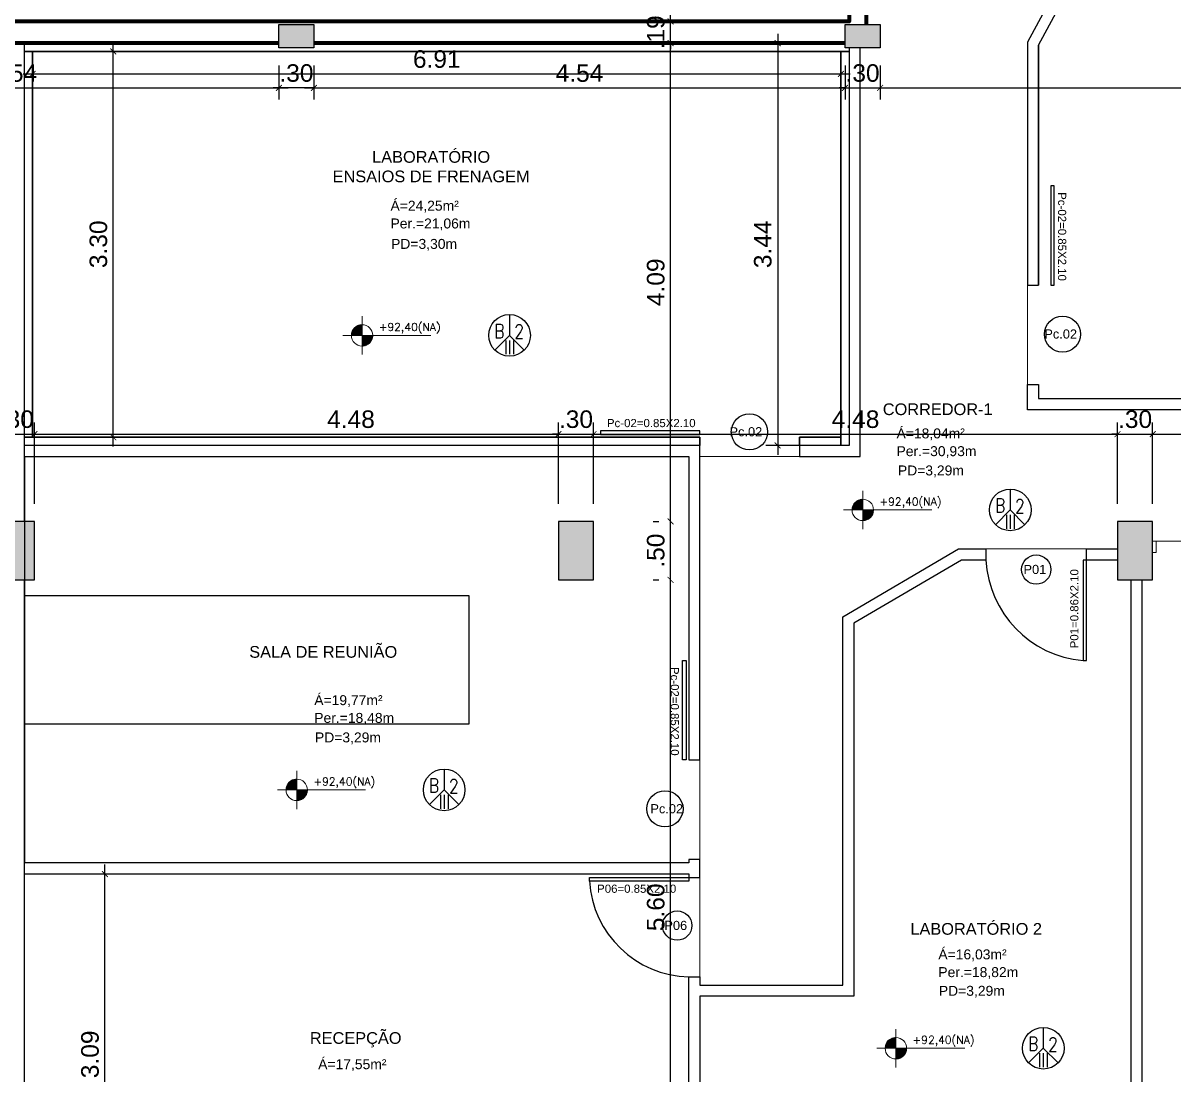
# Model space of a CAD drawing. Header units: metres. Extents: x -15851 to -15710, y 6781 to 6850.
# Drawn here: x -15806 to -15796.17, y 6823.19 to 6832.18 of the extents above; entities that cross this region are included whole.
import ezdxf
from ezdxf.enums import TextEntityAlignment as Align

# ---------------------------------------------------------------- set-up
doc = ezdxf.new("R2010")
doc.units = ezdxf.units.M
for name, color, linetype in [('ARCO', 1, 'Continuous'), ('Divisórias de Gesso Acartonado', 42, 'Continuous'), ('ESQUADRIAS', 2, 'Continuous'), ('MV', 6, 'Continuous'), ('pilares', 253, 'Continuous'), ('TEXTO', 7, 'Continuous'), ('Texto Esquadrias', 7, 'Continuous'), ('Texto Perimetro e Pé Direito', 7, 'Continuous'), ('TXT', 2, 'Continuous')]:
    doc.layers.add(name, color=color, linetype=linetype)
doc.layers.add('borda', color=220, linetype='Continuous', lineweight=9, plot=False)
for name, color, linetype, lineweight in [('cota', 18, 'Continuous', 9), ('linha', 1, 'Continuous', 9), ('Linha 2', 2, 'Continuous', 20), ('parede', 8, 'Continuous', 80), ('parede-0', 1, 'Continuous', 30), ('PISO', 8, 'Continuous', 13)]:
    doc.layers.add(name, color=color, linetype=linetype, lineweight=lineweight)
doc.layers.get('borda').off()
doc.styles.add('AMBI', font='arial.ttf')
doc.styles.add('arial', font='arial.ttf')
doc.styles.add('romans', font='romans.shx')
doc.styles.add('STYLE1', font='romans.shx')
doc.dimstyles.new('1-50', dxfattribs={"dimtxt": 0.15, "dimasz": 0.05, "dimexe": 0.1, "dimexo": 0.15, "dimgap": 0.05, "dimtad": 1, "dimzin": 4, "dimdsep": 46, "dimtxsty": 'arial', "dimblk": 'ARCHTICK', "dimcen": 0, "dimdle": 0.08, "dimclrd": 256, "dimclre": 256, "dimclrt": 256, "dimadec": 1, "dimazin": 0, "dimtfac": 1, "dimtix": 1, "dimtmove": 0, "dimatfit": 0, "dimldrblk": 'ARCHTICK', "dimfxl": 1, "dimtolj": 1, "dimarcsym": 0})

# ---------------------------------------------------------------- blocks, each defined once
blk = doc.blocks.new('A$C676863C5')
at = {"layer": 'TXT'}
for p, q in [((0, 23.9), (0, 1.6)), ((0, 1.6), (-15.8, -14.3)), ((0, 1.6), (15.8, -14.3))]:
    blk.add_line(p, q, dxfattribs=at)
blk.add_circle((0, 1.6), 22.4, dxfattribs=at)
blk = doc.blocks.new('Adc_nivelpl')
h = blk.add_hatch()
h.set_pattern_fill('_U', color=256, scale=0.005, angle=45, style=0, double=1)
h.set_pattern_definition([(45, (-5.8772514, -3.5161936), (-0.003535534, 0.003535534), []), (135, (-5.8772514, -3.5161936), (-0.003535534, -0.003535534), [])])
h.paths.add_polyline_path([(0.195, -0.087, 0.414214), (0.087, -0.195), (0.195, -0.195)])
h.paths.add_polyline_path([(0.195, -0.195), (0.195, -0.304, 0.414214), (0.304, -0.195)])
for p, q in [((0.195, 0), (0.195, -0.391)), ((0.896, -0.195), (0, -0.195))]:
    blk.add_line(p, q)
blk.add_circle((0.195, -0.195), 0.109)
at = {"flags": 8}
blk.add_attdef('NIVEL', (0.364, -0.15), '', height=0.1, dxfattribs=at)
blk = doc.blocks.new('_ArchTick')
at = {"color": 0, "linetype": 'ByBlock', "const_width": 0.15}
blk.add_lwpolyline([(-0.5, -0.5), (0.5, 0.5)], dxfattribs=at)
blk = doc.blocks.new('*D613')
at = {"layer": 'cota', "lineweight": -2, "transparency": 16777216}
for p, q in [((-15806.2073, 6828.0673), (-15806.2073, 6828.7641)), ((-15805.9073, 6828.0673), (-15805.9073, 6828.7641)), ((-15806.2073, 6828.6641), (-15806.2573, 6828.6641)), ((-15806.2073, 6828.6641), (-15805.9073, 6828.6641)), ((-15805.9073, 6828.6641), (-15805.8573, 6828.6641))]:
    blk.add_line(p, q, dxfattribs=at)
at = {"layer": 'Defpoints', "color": 0, "transparency": 16777216}
for p in [(-15805.9073, 6828.6641), (-15806.2073, 6827.9173), (-15805.9073, 6827.9173)]:
    blk.add_point(p, dxfattribs=at)
at = {"layer": 'cota', "lineweight": -2, "transparency": 16777216, "xscale": 0.05, "yscale": 0.05, "zscale": 0.05}
blk.add_blockref('_ArchTick', (-15806.2073, 6828.6641), dxfattribs=at)
at = {"layer": 'cota', "lineweight": -2, "transparency": 16777216, "xscale": 0.05, "yscale": 0.05, "zscale": 0.05, "rotation": 180}
blk.add_blockref('_ArchTick', (-15805.9073, 6828.6641), dxfattribs=at)
at = {"layer": 'cota', "transparency": 16777216, "insert": (-15806.0573, 6828.7908), "char_height": 0.15, "attachment_point": 5, "style": 'arial'}
blk.add_mtext('\\A1;.30', dxfattribs=at)
blk = doc.blocks.new('*D614')
at = {"layer": 'cota', "lineweight": -2, "transparency": 16777216}
for p, q in [((-15805.9073, 6828.0673), (-15805.9073, 6828.7641)), ((-15801.4273, 6828.0673), (-15801.4273, 6828.7641)), ((-15805.9873, 6828.6641), (-15801.3473, 6828.6641))]:
    blk.add_line(p, q, dxfattribs=at)
at = {"layer": 'Defpoints', "color": 0, "transparency": 16777216}
for p in [(-15801.4273, 6828.6641), (-15805.9073, 6827.9173), (-15801.4273, 6827.9173)]:
    blk.add_point(p, dxfattribs=at)
at = {"layer": 'cota', "lineweight": -2, "transparency": 16777216, "xscale": 0.05, "yscale": 0.05, "zscale": 0.05, "rotation": 180}
blk.add_blockref('_ArchTick', (-15805.9073, 6828.6641), dxfattribs=at)
at = {"layer": 'cota', "lineweight": -2, "transparency": 16777216, "xscale": 0.05, "yscale": 0.05, "zscale": 0.05}
blk.add_blockref('_ArchTick', (-15801.4273, 6828.6641), dxfattribs=at)
at = {"layer": 'cota', "transparency": 16777216, "insert": (-15803.2007, 6828.7907), "char_height": 0.15, "attachment_point": 5, "style": 'arial'}
blk.add_mtext('\\A1;4.48', dxfattribs=at)
blk = doc.blocks.new('*D615')
at = {"layer": 'cota', "lineweight": -2, "transparency": 16777216}
for p, q in [((-15801.4273, 6828.0673), (-15801.4273, 6828.7641)), ((-15801.1273, 6828.0673), (-15801.1273, 6828.7641)), ((-15801.4273, 6828.6641), (-15801.4773, 6828.6641)), ((-15801.4273, 6828.6641), (-15801.1273, 6828.6641)), ((-15801.1273, 6828.6641), (-15801.0773, 6828.6641))]:
    blk.add_line(p, q, dxfattribs=at)
at = {"layer": 'Defpoints', "color": 0, "transparency": 16777216}
for p in [(-15801.1273, 6828.6641), (-15801.4273, 6827.9173), (-15801.1273, 6827.9173)]:
    blk.add_point(p, dxfattribs=at)
at = {"layer": 'cota', "lineweight": -2, "transparency": 16777216, "xscale": 0.05, "yscale": 0.05, "zscale": 0.05}
blk.add_blockref('_ArchTick', (-15801.4273, 6828.6641), dxfattribs=at)
at = {"layer": 'cota', "lineweight": -2, "transparency": 16777216, "xscale": 0.05, "yscale": 0.05, "zscale": 0.05, "rotation": 180}
blk.add_blockref('_ArchTick', (-15801.1273, 6828.6641), dxfattribs=at)
at = {"layer": 'cota', "transparency": 16777216, "insert": (-15801.2773, 6828.7908), "char_height": 0.15, "attachment_point": 5, "style": 'arial'}
blk.add_mtext('\\A1;.30', dxfattribs=at)
blk = doc.blocks.new('*D616')
at = {"layer": 'cota', "lineweight": -2, "transparency": 16777216}
for p, q in [((-15801.1273, 6828.0673), (-15801.1273, 6828.7641)), ((-15796.6473, 6828.0673), (-15796.6473, 6828.7641)), ((-15801.2073, 6828.6641), (-15796.5673, 6828.6641))]:
    blk.add_line(p, q, dxfattribs=at)
at = {"layer": 'Defpoints', "color": 0, "transparency": 16777216}
for p in [(-15796.6473, 6828.6641), (-15801.1273, 6827.9173), (-15796.6473, 6827.9173)]:
    blk.add_point(p, dxfattribs=at)
at = {"layer": 'cota', "lineweight": -2, "transparency": 16777216, "xscale": 0.05, "yscale": 0.05, "zscale": 0.05, "rotation": 180}
blk.add_blockref('_ArchTick', (-15801.1273, 6828.6641), dxfattribs=at)
at = {"layer": 'cota', "lineweight": -2, "transparency": 16777216, "xscale": 0.05, "yscale": 0.05, "zscale": 0.05}
blk.add_blockref('_ArchTick', (-15796.6473, 6828.6641), dxfattribs=at)
at = {"layer": 'cota', "transparency": 16777216, "insert": (-15798.8873, 6828.7907), "char_height": 0.15, "attachment_point": 5, "style": 'arial'}
blk.add_mtext('\\A1;4.48', dxfattribs=at)
blk = doc.blocks.new('*D617')
at = {"layer": 'cota', "lineweight": -2, "transparency": 16777216}
for p, q in [((-15796.6473, 6828.0673), (-15796.6473, 6828.7641)), ((-15796.3473, 6828.0673), (-15796.3473, 6828.7641)), ((-15796.6473, 6828.6641), (-15796.6973, 6828.6641)), ((-15796.6473, 6828.6641), (-15796.3473, 6828.6641)), ((-15796.3473, 6828.6641), (-15796.2973, 6828.6641))]:
    blk.add_line(p, q, dxfattribs=at)
at = {"layer": 'Defpoints', "color": 0, "transparency": 16777216}
for p in [(-15796.3473, 6828.6641), (-15796.6473, 6827.9173), (-15796.3473, 6827.9173)]:
    blk.add_point(p, dxfattribs=at)
at = {"layer": 'cota', "lineweight": -2, "transparency": 16777216, "xscale": 0.05, "yscale": 0.05, "zscale": 0.05}
blk.add_blockref('_ArchTick', (-15796.6473, 6828.6641), dxfattribs=at)
at = {"layer": 'cota', "lineweight": -2, "transparency": 16777216, "xscale": 0.05, "yscale": 0.05, "zscale": 0.05, "rotation": 180}
blk.add_blockref('_ArchTick', (-15796.3473, 6828.6641), dxfattribs=at)
at = {"layer": 'cota', "transparency": 16777216, "insert": (-15796.4973, 6828.7908), "char_height": 0.15, "attachment_point": 5, "style": 'arial'}
blk.add_mtext('\\A1;.30', dxfattribs=at)
blk = doc.blocks.new('*D618')
at = {"layer": 'cota', "lineweight": -2, "transparency": 16777216}
for p, q in [((-15796.3473, 6828.0673), (-15796.3473, 6828.7641)), ((-15791.8673, 6828.0673), (-15791.8673, 6828.7641)), ((-15796.4273, 6828.6641), (-15791.7873, 6828.6641))]:
    blk.add_line(p, q, dxfattribs=at)
at = {"layer": 'Defpoints', "color": 0, "transparency": 16777216}
for p in [(-15791.8673, 6828.6641), (-15796.3473, 6827.9173), (-15791.8673, 6827.9173)]:
    blk.add_point(p, dxfattribs=at)
at = {"layer": 'cota', "lineweight": -2, "transparency": 16777216, "xscale": 0.05, "yscale": 0.05, "zscale": 0.05, "rotation": 180}
blk.add_blockref('_ArchTick', (-15796.3473, 6828.6641), dxfattribs=at)
at = {"layer": 'cota', "lineweight": -2, "transparency": 16777216, "xscale": 0.05, "yscale": 0.05, "zscale": 0.05}
blk.add_blockref('_ArchTick', (-15791.8673, 6828.6641), dxfattribs=at)
at = {"layer": 'cota', "transparency": 16777216, "insert": (-15794.1073, 6828.7907), "char_height": 0.15, "attachment_point": 5, "style": 'arial'}
blk.add_mtext('\\A1;4.48', dxfattribs=at)
blk = doc.blocks.new('*D626')
at = {"layer": 'cota', "lineweight": -2, "transparency": 16777216}
for p, q in [((-15800.6184, 6827.4173), (-15800.5684, 6827.4173)), ((-15800.4684, 6821.7373), (-15800.4684, 6827.4973)), ((-15800.3836, 6821.8173), (-15800.5684, 6821.8173))]:
    blk.add_line(p, q, dxfattribs=at)
at = {"layer": 'Defpoints', "color": 0, "transparency": 16777216}
for p in [(-15800.4684, 6827.4173), (-15800.4684, 6827.4173), (-15800.2336, 6821.8173)]:
    blk.add_point(p, dxfattribs=at)
at = {"layer": 'cota', "lineweight": -2, "transparency": 16777216, "xscale": 0.05, "yscale": 0.05, "zscale": 0.05}
for p, rotation in [((-15800.4684, 6827.4173), 90), ((-15800.4684, 6821.8173), 270)]:
    blk.add_blockref('_ArchTick', p, dxfattribs=dict(at, rotation=rotation))
at = {"layer": 'cota', "transparency": 16777216, "insert": (-15800.595, 6824.6173), "char_height": 0.15, "attachment_point": 5, "rotation": 90, "style": 'arial'}
blk.add_mtext('\\A1;5.60', dxfattribs=at)
blk = doc.blocks.new('*D627')
at = {"layer": 'cota', "lineweight": -2, "transparency": 16777216}
for p, q in [((-15800.4684, 6827.3373), (-15800.4684, 6827.9973)), ((-15800.6184, 6827.9173), (-15800.5684, 6827.9173)), ((-15800.6184, 6827.4173), (-15800.5684, 6827.4173))]:
    blk.add_line(p, q, dxfattribs=at)
at = {"layer": 'Defpoints', "color": 0, "transparency": 16777216}
for p in [(-15800.4684, 6827.9173), (-15800.4684, 6827.9173), (-15800.4684, 6827.4173)]:
    blk.add_point(p, dxfattribs=at)
at = {"layer": 'cota', "lineweight": -2, "transparency": 16777216, "xscale": 0.05, "yscale": 0.05, "zscale": 0.05}
for p, rotation in [((-15800.4684, 6827.9173), 90), ((-15800.4684, 6827.4173), 270)]:
    blk.add_blockref('_ArchTick', p, dxfattribs=dict(at, rotation=rotation))
at = {"layer": 'cota', "transparency": 16777216, "insert": (-15800.595, 6827.6673), "char_height": 0.15, "attachment_point": 5, "rotation": 90, "style": 'arial'}
blk.add_mtext('\\A1;.50', dxfattribs=at)
blk = doc.blocks.new('*D628')
at = {"layer": 'cota', "lineweight": -2, "transparency": 16777216}
for p, q in [((-15800.4684, 6827.8373), (-15800.4684, 6832.0873)), ((-15800.6184, 6832.0073), (-15800.5684, 6832.0073)), ((-15800.6184, 6827.9173), (-15800.5684, 6827.9173))]:
    blk.add_line(p, q, dxfattribs=at)
at = {"layer": 'Defpoints', "color": 0, "transparency": 16777216}
for p in [(-15800.4684, 6832.0073), (-15800.4684, 6832.0073), (-15800.4684, 6827.9173)]:
    blk.add_point(p, dxfattribs=at)
at = {"layer": 'cota', "lineweight": -2, "transparency": 16777216, "xscale": 0.05, "yscale": 0.05, "zscale": 0.05}
for p, rotation in [((-15800.4684, 6832.0073), 90), ((-15800.4684, 6827.9173), 270)]:
    blk.add_blockref('_ArchTick', p, dxfattribs=dict(at, rotation=rotation))
at = {"layer": 'cota', "transparency": 16777216, "insert": (-15800.595, 6829.9623), "char_height": 0.15, "attachment_point": 5, "rotation": 90, "style": 'arial'}
blk.add_mtext('\\A1;4.09', dxfattribs=at)
blk = doc.blocks.new('*D629')
at = {"layer": 'cota', "lineweight": -2, "transparency": 16777216}
for p, q in [((-15800.4684, 6832.1923), (-15800.4684, 6832.2423)), ((-15800.6184, 6832.1923), (-15800.5684, 6832.1923)), ((-15800.4684, 6832.0073), (-15800.4684, 6832.1923)), ((-15800.6184, 6832.0073), (-15800.5684, 6832.0073)), ((-15800.4684, 6832.0073), (-15800.4684, 6831.9573))]:
    blk.add_line(p, q, dxfattribs=at)
at = {"layer": 'Defpoints', "color": 0, "transparency": 16777216}
for p in [(-15800.4684, 6832.1923), (-15800.4684, 6832.1923), (-15800.4684, 6832.0073)]:
    blk.add_point(p, dxfattribs=at)
at = {"layer": 'cota', "lineweight": -2, "transparency": 16777216, "xscale": 0.05, "yscale": 0.05, "zscale": 0.05}
for p, rotation in [((-15800.4684, 6832.1923), 270), ((-15800.4684, 6832.0073), 90)]:
    blk.add_blockref('_ArchTick', p, dxfattribs=dict(at, rotation=rotation))
at = {"layer": 'cota', "transparency": 16777216, "insert": (-15800.595, 6832.0998), "char_height": 0.15, "attachment_point": 5, "rotation": 90, "style": 'arial'}
blk.add_mtext('\\A1;.19', dxfattribs=at)
blk = doc.blocks.new('*D630')
at = {"layer": 'cota', "lineweight": -2, "transparency": 16777216}
for p, q in [((-15800.4684, 6832.1123), (-15800.4684, 6834.0223)), ((-15800.6184, 6833.9423), (-15800.5684, 6833.9423)), ((-15800.6184, 6832.1923), (-15800.5684, 6832.1923))]:
    blk.add_line(p, q, dxfattribs=at)
at = {"layer": 'Defpoints', "color": 0, "transparency": 16777216}
for p in [(-15800.4684, 6833.9423), (-15800.4684, 6833.9423), (-15800.4684, 6832.1923)]:
    blk.add_point(p, dxfattribs=at)
at = {"layer": 'cota', "lineweight": -2, "transparency": 16777216, "xscale": 0.05, "yscale": 0.05, "zscale": 0.05}
for p, rotation in [((-15800.4684, 6833.9423), 90), ((-15800.4684, 6832.1923), 270)]:
    blk.add_blockref('_ArchTick', p, dxfattribs=dict(at, rotation=rotation))
at = {"layer": 'cota', "transparency": 16777216, "insert": (-15800.595, 6833.0673), "char_height": 0.15, "attachment_point": 5, "rotation": 90, "style": 'arial'}
blk.add_mtext('\\A1;1.75', dxfattribs=at)
blk = doc.blocks.new('*D637')
at = {"layer": 'cota', "lineweight": -2, "transparency": 16777216}
for p, q in [((-15808.3573, 6831.8173), (-15808.3573, 6831.5245)), ((-15803.8173, 6831.8173), (-15803.8173, 6831.5245)), ((-15808.4373, 6831.6245), (-15803.7373, 6831.6245))]:
    blk.add_line(p, q, dxfattribs=at)
at = {"layer": 'Defpoints', "color": 0, "transparency": 16777216}
for p in [(-15808.3573, 6831.9673), (-15803.8173, 6831.9673), (-15803.8173, 6831.6245)]:
    blk.add_point(p, dxfattribs=at)
at = {"layer": 'cota', "lineweight": -2, "transparency": 16777216, "xscale": 0.05, "yscale": 0.05, "zscale": 0.05, "rotation": 180}
blk.add_blockref('_ArchTick', (-15808.3573, 6831.6245), dxfattribs=at)
at = {"layer": 'cota', "lineweight": -2, "transparency": 16777216, "xscale": 0.05, "yscale": 0.05, "zscale": 0.05}
blk.add_blockref('_ArchTick', (-15803.8173, 6831.6245), dxfattribs=at)
at = {"layer": 'cota', "transparency": 16777216, "insert": (-15806.0873, 6831.7508), "char_height": 0.15, "attachment_point": 5, "style": 'arial'}
blk.add_mtext('\\A1;4.54', dxfattribs=at)
blk = doc.blocks.new('*D638')
at = {"layer": 'cota', "lineweight": -2, "transparency": 16777216}
for p, q in [((-15803.5173, 6831.8173), (-15803.5173, 6831.5245)), ((-15798.9773, 6831.8173), (-15798.9773, 6831.5245)), ((-15803.5973, 6831.6245), (-15798.8973, 6831.6245))]:
    blk.add_line(p, q, dxfattribs=at)
at = {"layer": 'Defpoints', "color": 0, "transparency": 16777216}
for p in [(-15803.5173, 6831.9673), (-15798.9773, 6831.9673), (-15798.9773, 6831.6245)]:
    blk.add_point(p, dxfattribs=at)
at = {"layer": 'cota', "lineweight": -2, "transparency": 16777216, "xscale": 0.05, "yscale": 0.05, "zscale": 0.05, "rotation": 180}
blk.add_blockref('_ArchTick', (-15803.5173, 6831.6245), dxfattribs=at)
at = {"layer": 'cota', "lineweight": -2, "transparency": 16777216, "xscale": 0.05, "yscale": 0.05, "zscale": 0.05}
blk.add_blockref('_ArchTick', (-15798.9773, 6831.6245), dxfattribs=at)
at = {"layer": 'cota', "transparency": 16777216, "insert": (-15801.2473, 6831.7508), "char_height": 0.15, "attachment_point": 5, "style": 'arial'}
blk.add_mtext('\\A1;4.54', dxfattribs=at)
blk = doc.blocks.new('*D639')
at = {"layer": 'cota', "lineweight": -2, "transparency": 16777216}
for p, q in [((-15798.9773, 6831.8173), (-15798.9773, 6831.5245)), ((-15798.6773, 6831.8173), (-15798.6773, 6831.5245)), ((-15798.9773, 6831.6245), (-15799.0273, 6831.6245)), ((-15798.9773, 6831.6245), (-15798.6773, 6831.6245)), ((-15798.6773, 6831.6245), (-15798.6273, 6831.6245))]:
    blk.add_line(p, q, dxfattribs=at)
at = {"layer": 'Defpoints', "color": 0, "transparency": 16777216}
for p in [(-15798.9773, 6831.9673), (-15798.6773, 6831.9673), (-15798.6773, 6831.6245)]:
    blk.add_point(p, dxfattribs=at)
at = {"layer": 'cota', "lineweight": -2, "transparency": 16777216, "xscale": 0.05, "yscale": 0.05, "zscale": 0.05}
blk.add_blockref('_ArchTick', (-15798.9773, 6831.6245), dxfattribs=at)
at = {"layer": 'cota', "lineweight": -2, "transparency": 16777216, "xscale": 0.05, "yscale": 0.05, "zscale": 0.05, "rotation": 180}
blk.add_blockref('_ArchTick', (-15798.6773, 6831.6245), dxfattribs=at)
at = {"layer": 'cota', "transparency": 16777216, "insert": (-15798.8273, 6831.7511), "char_height": 0.15, "attachment_point": 5, "style": 'arial'}
blk.add_mtext('\\A1;.30', dxfattribs=at)
blk = doc.blocks.new('*D640')
at = {"layer": 'cota', "lineweight": -2, "transparency": 16777216}
for p, q in [((-15798.6773, 6831.8173), (-15798.6773, 6831.5245)), ((-15791.7373, 6831.7745), (-15791.7373, 6831.7245)), ((-15798.7573, 6831.6245), (-15791.6573, 6831.6245))]:
    blk.add_line(p, q, dxfattribs=at)
at = {"layer": 'Defpoints', "color": 0, "transparency": 16777216}
for p in [(-15798.6773, 6831.9673), (-15791.7373, 6831.6245), (-15791.7373, 6831.6245)]:
    blk.add_point(p, dxfattribs=at)
at = {"layer": 'cota', "lineweight": -2, "transparency": 16777216, "xscale": 0.05, "yscale": 0.05, "zscale": 0.05, "rotation": 180}
blk.add_blockref('_ArchTick', (-15798.6773, 6831.6245), dxfattribs=at)
at = {"layer": 'cota', "lineweight": -2, "transparency": 16777216, "xscale": 0.05, "yscale": 0.05, "zscale": 0.05}
blk.add_blockref('_ArchTick', (-15791.7373, 6831.6245), dxfattribs=at)
at = {"layer": 'cota', "transparency": 16777216, "insert": (-15795.2073, 6831.7511), "char_height": 0.15, "attachment_point": 5, "style": 'arial'}
blk.add_mtext('\\A1;6.94', dxfattribs=at)
blk = doc.blocks.new('*D681')
at = {"layer": 'cota', "lineweight": -2, "transparency": 16777216}
for p, q in [((-15803.8173, 6831.8173), (-15803.8173, 6831.5245)), ((-15803.5173, 6831.8173), (-15803.5173, 6831.5245)), ((-15803.8173, 6831.6245), (-15803.8673, 6831.6245)), ((-15803.5173, 6831.6245), (-15803.8173, 6831.6245)), ((-15803.5173, 6831.6245), (-15803.4673, 6831.6245))]:
    blk.add_line(p, q, dxfattribs=at)
at = {"layer": 'Defpoints', "color": 0, "transparency": 16777216}
for p in [(-15803.8173, 6831.9673), (-15803.5173, 6831.9673), (-15803.8173, 6831.6245)]:
    blk.add_point(p, dxfattribs=at)
at = {"layer": 'cota', "lineweight": -2, "transparency": 16777216, "xscale": 0.05, "yscale": 0.05, "zscale": 0.05}
blk.add_blockref('_ArchTick', (-15803.8173, 6831.6245), dxfattribs=at)
at = {"layer": 'cota', "lineweight": -2, "transparency": 16777216, "xscale": 0.05, "yscale": 0.05, "zscale": 0.05, "rotation": 180}
blk.add_blockref('_ArchTick', (-15803.5173, 6831.6245), dxfattribs=at)
at = {"layer": 'cota', "transparency": 16777216, "insert": (-15803.6673, 6831.7511), "char_height": 0.15, "attachment_point": 5, "style": 'arial'}
blk.add_mtext('\\A1;.30', dxfattribs=at)
blk = doc.blocks.new('*D647')
at = {"layer": 'Defpoints', "color": 0, "transparency": 16777216}
for p in [(-15805.9223, 6831.9373), (-15799.0123, 6831.9373), (-15799.0123, 6831.744)]:
    blk.add_point(p, dxfattribs=at)
at = {"layer": 'MV', "lineweight": -2, "transparency": 16777216}
for p, q in [((-15806.0023, 6831.744), (-15798.9323, 6831.744)), ((-15805.9223, 6831.7873), (-15805.9223, 6831.644)), ((-15799.0123, 6831.7873), (-15799.0123, 6831.644))]:
    blk.add_line(p, q, dxfattribs=at)
at = {"layer": 'MV', "lineweight": -2, "transparency": 16777216, "xscale": 0.05, "yscale": 0.05, "zscale": 0.05, "rotation": 180}
blk.add_blockref('_ArchTick', (-15805.9223, 6831.744), dxfattribs=at)
at = {"layer": 'MV', "lineweight": -2, "transparency": 16777216, "xscale": 0.05, "yscale": 0.05, "zscale": 0.05}
blk.add_blockref('_ArchTick', (-15799.0123, 6831.744), dxfattribs=at)
at = {"layer": 'MV', "transparency": 16777216, "insert": (-15802.4673, 6831.8706), "char_height": 0.15, "attachment_point": 5, "style": 'arial'}
blk.add_mtext('\\A1;6.91', dxfattribs=at)
blk = doc.blocks.new('*D686')
at = {"layer": 'Defpoints', "color": 0, "transparency": 16777216}
for p in [(-15798.9423, 6832.0073), (-15799.553, 6828.5673), (-15798.9423, 6828.5673)]:
    blk.add_point(p, dxfattribs=at)
at = {"layer": 'MV', "lineweight": -2, "transparency": 16777216}
for p, q in [((-15799.553, 6832.0873), (-15799.553, 6828.4873)), ((-15799.0923, 6832.0073), (-15799.653, 6832.0073)), ((-15799.0923, 6828.5673), (-15799.653, 6828.5673))]:
    blk.add_line(p, q, dxfattribs=at)
at = {"layer": 'MV', "lineweight": -2, "transparency": 16777216, "xscale": 0.05, "yscale": 0.05, "zscale": 0.05}
for p, rotation in [((-15799.553, 6832.0073), 90), ((-15799.553, 6828.5673), 270)]:
    blk.add_blockref('_ArchTick', p, dxfattribs=dict(at, rotation=rotation))
at = {"layer": 'MV', "transparency": 16777216, "insert": (-15799.6797, 6830.2873), "char_height": 0.15, "attachment_point": 5, "rotation": 90, "style": 'arial'}
blk.add_mtext('\\A1;3.44', dxfattribs=at)
blk = doc.blocks.new('*D687')
at = {"layer": 'Defpoints', "color": 0, "transparency": 16777216}
for p in [(-15805.9223, 6831.9373), (-15805.2331, 6831.9373), (-15805.9223, 6828.6373)]:
    blk.add_point(p, dxfattribs=at)
at = {"layer": 'parede-0', "lineweight": -2, "transparency": 16777216}
for p, q in [((-15805.7723, 6831.9373), (-15805.1331, 6831.9373)), ((-15805.2331, 6828.5573), (-15805.2331, 6832.0173)), ((-15805.7723, 6828.6373), (-15805.1331, 6828.6373))]:
    blk.add_line(p, q, dxfattribs=at)
at = {"layer": 'parede-0', "lineweight": -2, "transparency": 16777216, "xscale": 0.05, "yscale": 0.05, "zscale": 0.05}
for p, rotation in [((-15805.2331, 6831.9373), 90), ((-15805.2331, 6828.6373), 270)]:
    blk.add_blockref('_ArchTick', p, dxfattribs=dict(at, rotation=rotation))
at = {"layer": 'parede-0', "transparency": 16777216, "insert": (-15805.3597, 6830.2873), "char_height": 0.15, "attachment_point": 5, "rotation": 90, "style": 'arial'}
blk.add_mtext('\\A1;3.30', dxfattribs=at)
blk = doc.blocks.new('*D691')
at = {"layer": 'cota', "lineweight": -2, "transparency": 16777216}
for p, q in [((-15805.3047, 6821.7373), (-15805.3047, 6824.9823)), ((-15805.8423, 6824.9023), (-15805.2047, 6824.9023)), ((-15805.8423, 6821.8173), (-15805.2047, 6821.8173))]:
    blk.add_line(p, q, dxfattribs=at)
at = {"layer": 'Defpoints', "color": 0, "transparency": 16777216}
for p in [(-15805.9923, 6824.9023), (-15805.3047, 6824.9023), (-15805.9923, 6821.8173)]:
    blk.add_point(p, dxfattribs=at)
at = {"layer": 'cota', "lineweight": -2, "transparency": 16777216, "xscale": 0.05, "yscale": 0.05, "zscale": 0.05}
for p, rotation in [((-15805.3047, 6824.9023), 90), ((-15805.3047, 6821.8173), 270)]:
    blk.add_blockref('_ArchTick', p, dxfattribs=dict(at, rotation=rotation))
at = {"layer": 'cota', "transparency": 16777216, "insert": (-15805.4313, 6823.3598), "char_height": 0.15, "attachment_point": 5, "rotation": 90, "style": 'arial'}
blk.add_mtext('\\A1;3.09', dxfattribs=at)

msp = doc.modelspace()

# ---------------------------------------------------------------- hatches: boundary and pattern name
at = {"layer": 'pilares'}
h = msp.add_hatch(color=256, dxfattribs=at)
h.paths.add_polyline_path([(-15796.4973, 6818.7673), (-15796.7973, 6818.7673), (-15796.7973, 6818.5673), (-15796.4973, 6818.5673)])
h.paths.add_polyline_path([(-15801.1273, 6818.7673), (-15801.4273, 6818.7673), (-15801.4273, 6818.5673), (-15801.1273, 6818.5673)])
h.paths.add_polyline_path([(-15803.8173, 6818.7673), (-15804.1173, 6818.7673), (-15804.1173, 6818.5673), (-15803.8173, 6818.5673)])
h.paths.add_polyline_path([(-15805.9073, 6821.8173), (-15806.2073, 6821.8173), (-15806.2073, 6821.3173), (-15805.9073, 6821.3173)])
h.paths.add_polyline_path([(-15810.6873, 6821.8173), (-15810.9873, 6821.8173), (-15810.9873, 6821.3173), (-15810.6873, 6821.3173)])
h.paths.add_polyline_path([(-15815.4673, 6821.8173), (-15815.7673, 6821.8173), (-15815.7673, 6821.3173), (-15815.4673, 6821.3173)])
h.paths.add_polyline_path([(-15815.4673, 6827.9173), (-15815.7673, 6827.9173), (-15815.7673, 6827.4173), (-15815.4673, 6827.4173)])
h.paths.add_polyline_path([(-15810.6873, 6827.9173), (-15810.9873, 6827.9173), (-15810.9873, 6827.4173), (-15810.6873, 6827.4173)])
h.paths.add_polyline_path([(-15805.9073, 6827.9173), (-15806.2073, 6827.9173), (-15806.2073, 6827.4173), (-15805.9073, 6827.4173)])
h.paths.add_polyline_path([(-15801.1273, 6827.9173), (-15801.4273, 6827.9173), (-15801.4273, 6827.4173), (-15801.1273, 6827.4173)])
h.paths.add_polyline_path([(-15796.3473, 6827.9173), (-15796.6473, 6827.9173), (-15796.6473, 6827.4173), (-15796.3473, 6827.4173)])
h.paths.add_polyline_path([(-15796.3473, 6821.8173), (-15796.6473, 6821.8173), (-15796.6473, 6821.3173), (-15796.3473, 6821.3173)])
h.paths.add_polyline_path([(-15791.5673, 6821.8173), (-15791.8673, 6821.8173), (-15791.8673, 6821.3173), (-15791.5673, 6821.3173)])
h.paths.add_polyline_path([(-15791.5673, 6827.9173), (-15791.8673, 6827.9173), (-15791.8673, 6827.4173), (-15791.5673, 6827.4173)])
h.paths.add_polyline_path([(-15791.5673, 6834.1473), (-15791.8673, 6834.1473), (-15791.8673, 6833.6473), (-15791.5673, 6833.6473)])
h.paths.add_polyline_path([(-15796.3473, 6834.1473), (-15796.6473, 6834.1473), (-15796.6473, 6833.6473), (-15796.3473, 6833.6473)])
h.paths.add_polyline_path([(-15798.6773, 6832.1673), (-15798.9773, 6832.1673), (-15798.9773, 6831.9673), (-15798.6773, 6831.9673)])
h.paths.add_polyline_path([(-15801.2423, 6834.1473), (-15801.5423, 6834.1473), (-15801.5423, 6833.6473), (-15801.2423, 6833.6473)])
h.paths.add_polyline_path([(-15805.7123, 6834.1473), (-15806.0123, 6834.1473), (-15806.0123, 6833.6473), (-15805.7123, 6833.6473)])
h.paths.add_polyline_path([(-15803.5173, 6832.1673), (-15803.8173, 6832.1673), (-15803.8173, 6831.9673), (-15803.5173, 6831.9673)])
h.paths.add_polyline_path([(-15808.3573, 6832.1673), (-15808.6573, 6832.1673), (-15808.6573, 6831.9673), (-15808.3573, 6831.9673)])
h.paths.add_polyline_path([(-15810.6873, 6834.1473), (-15810.9873, 6834.1473), (-15810.9873, 6833.6473), (-15810.6873, 6833.6473)])
h.paths.add_polyline_path([(-15815.4673, 6834.1473), (-15815.7673, 6834.1473), (-15815.7673, 6833.6473), (-15815.4673, 6833.6473)])
h.paths.add_polyline_path([(-15810.3373, 6837.5973), (-15810.7373, 6837.5973), (-15810.7373, 6837.3973), (-15810.3373, 6837.3973)])
h.paths.add_polyline_path([(-15805.8573, 6837.5973), (-15806.2573, 6837.5973), (-15806.2573, 6837.3973), (-15805.8573, 6837.3973)])
h.paths.add_polyline_path([(-15801.0773, 6837.5973), (-15801.4773, 6837.5973), (-15801.4773, 6837.3973), (-15801.0773, 6837.3973)])
h.paths.add_polyline_path([(-15796.6073, 6837.5973), (-15797.0073, 6837.5973), (-15797.0073, 6837.3973), (-15796.6073, 6837.3973)])

# ---------------------------------------------------------------- linework, layer by layer
at = {"layer": 'ARCO'}
for centre, radius, start, end in [((-15796.8615, 6827.6358), 0.9121, 183.04763, 264.91841), ((-15800.2912, 6824.8948), 0.8727, 183.44615, 268.61216)]:
    msp.add_arc(centre, radius, start, end, dxfattribs=at)
at = {"layer": 'Divisórias de Gesso Acartonado'}
for p, q in [((-15796.5323, 6821.8173), (-15796.5323, 6827.4173)), ((-15796.4373, 6821.8173), (-15796.4373, 6827.4173))]:
    msp.add_line(p, q, dxfattribs=at)
for points in [[(-15796.5374, 6833.6473), (-15797.4173, 6832.0167), (-15797.4173, 6829.9373), (-15797.3223, 6829.9373), (-15797.3223, 6831.9909), (-15796.4273, 6833.6473)], [(-15805.9923, 6827.9173), (-15805.9923, 6832.0073)], [(-15798.9423, 6831.9673), (-15798.9423, 6828.5673), (-15799.3673, 6828.5673), (-15799.3673, 6828.4723), (-15798.8473, 6828.4723), (-15798.8473, 6831.9673)], [(-15791.8673, 6827.6523), (-15795.4673, 6827.6523), (-15795.4673, 6827.7473), (-15795.4323, 6827.7473), (-15795.4323, 6828.8723), (-15797.4173, 6828.8723), (-15797.4173, 6828.9673), (-15797.4173, 6829.0873), (-15797.3223, 6829.0873), (-15797.3223, 6828.9673), (-15795.3373, 6828.9673), (-15795.3373, 6827.7473), (-15791.8673, 6827.7473)], [(-15805.9923, 6828.4723), (-15800.3123, 6828.4723), (-15800.3123, 6825.8773), (-15800.2173, 6825.8773), (-15800.2173, 6828.5673), (-15805.9923, 6828.5673)], [(-15800.3123, 6821.8173), (-15800.3123, 6824.0223), (-15800.3123, 6824.0223), (-15800.2173, 6824.0223), (-15800.2173, 6823.9523), (-15798.9973, 6823.9523), (-15798.9973, 6827.1017), (-15798.0081, 6827.6823), (-15797.7723, 6827.6823), (-15797.7723, 6827.5873), (-15797.9823, 6827.5873), (-15798.9023, 6827.0473), (-15798.9023, 6823.8573), (-15800.2173, 6823.8573), (-15800.2173, 6821.8173)], [(-15796.6473, 6827.5873), (-15796.9123, 6827.5873), (-15796.9123, 6827.6823), (-15796.6473, 6827.6823)], [(-15806.0873, 6827.4173), (-15806.0873, 6822.9973), (-15805.9923, 6822.9973), (-15805.9923, 6827.4173)], [(-15805.9923, 6824.9023), (-15800.3123, 6824.9023), (-15800.3123, 6824.8723), (-15800.2173, 6824.8723), (-15800.2173, 6825.0273), (-15800.3123, 6825.0273), (-15800.3123, 6824.9973), (-15805.9923, 6824.9973)]]:
    msp.add_lwpolyline(points, dxfattribs=at)
at = {"layer": 'ESQUADRIAS'}
for points in [[(-15797.2181, 6830.7873), (-15797.2181, 6829.9373), (-15797.1881, 6829.9373), (-15797.1881, 6830.7873)], [(-15801.0673, 6828.6615), (-15800.2173, 6828.6615), (-15800.2173, 6828.6915), (-15801.0673, 6828.6915)], [(-15796.9423, 6827.5873), (-15796.9423, 6826.7273), (-15796.9123, 6826.7273), (-15796.9123, 6827.5873)], [(-15800.3365, 6826.7273), (-15800.3365, 6825.8773), (-15800.3665, 6825.8773), (-15800.3665, 6826.7273)], [(-15800.3123, 6824.8423), (-15801.1623, 6824.8423), (-15801.1623, 6824.8723), (-15800.3123, 6824.8723)]]:
    msp.add_lwpolyline(points, close=True, dxfattribs=at)
at = {"layer": 'Linha 2'}
msp.add_lwpolyline([(-15796.3173, 6827.7473), (-15796.3173, 6827.6523), (-15796.3473, 6827.6523), (-15796.3473, 6827.7473)], close=True, dxfattribs=at)
at = {"layer": 'MV'}
msp.add_lwpolyline([(-15805.9923, 6828.4723), (-15805.9923, 6824.9973)], dxfattribs=at)
msp.add_lwpolyline([(-15805.9923, 6827.2848), (-15802.1923, 6827.2848), (-15802.1923, 6826.1848), (-15805.9923, 6826.1848)], close=True, dxfattribs=at)
at = {"layer": 'parede'}
for points in [[(-15798.7923, 6832.1673), (-15798.7923, 6832.2823), (-15798.9423, 6832.2823), (-15798.9423, 6832.1923), (-15808.6573, 6832.1923), (-15808.6573, 6832.1673)], [(-15803.8173, 6832.0073), (-15808.3573, 6832.0073)], [(-15798.9773, 6832.0073), (-15803.5173, 6832.0073)]]:
    msp.add_lwpolyline(points, dxfattribs=at)
at = {"layer": 'parede-0', "color": 5}
msp.add_line((-15797.3223, 6829.9373), (-15797.3223, 6831.9909), dxfattribs=at)
at = {"layer": 'parede-0'}
for points in [[(-15805.9923, 6831.9373), (-15798.9423, 6831.9373)], [(-15805.9223, 6828.6373), (-15805.9223, 6831.9373)], [(-15799.0123, 6831.9373), (-15799.0123, 6828.5673)], [(-15800.2173, 6828.6373), (-15805.9923, 6828.6373)], [(-15800.2173, 6828.5673), (-15800.2173, 6828.6373)], [(-15799.0123, 6828.6373), (-15799.3673, 6828.6373)], [(-15799.3673, 6828.5673), (-15799.3673, 6828.6373)]]:
    msp.add_lwpolyline(points, dxfattribs=at)
at = {"layer": 'pilares'}
for points in [[(-15803.8173, 6832.1673), (-15803.5173, 6832.1673), (-15803.5173, 6831.9673), (-15803.8173, 6831.9673)], [(-15798.9773, 6832.1673), (-15798.6773, 6832.1673), (-15798.6773, 6831.9673), (-15798.9773, 6831.9673)], [(-15806.2073, 6827.4173), (-15805.9073, 6827.4173), (-15805.9073, 6827.9173), (-15806.2073, 6827.9173)], [(-15801.4273, 6827.4173), (-15801.1273, 6827.4173), (-15801.1273, 6827.9173), (-15801.4273, 6827.9173)], [(-15796.6473, 6827.4173), (-15796.3473, 6827.4173), (-15796.3473, 6827.9173), (-15796.6473, 6827.9173)]]:
    msp.add_lwpolyline(points, close=True, dxfattribs=at)
at = {"layer": 'PISO'}
for p, q in [((-15797.4173, 6829.9373), (-15797.4173, 6829.0873)), ((-15800.2173, 6828.4723), (-15799.3673, 6828.4723)), ((-15795.4673, 6827.7473), (-15796.3173, 6827.7473)), ((-15797.7723, 6827.6823), (-15796.9123, 6827.6823)), ((-15800.2173, 6825.8773), (-15800.2173, 6825.0273)), ((-15800.2173, 6824.0223), (-15800.2173, 6824.8723))]:
    msp.add_line(p, q, dxfattribs=at)
at = {"layer": 'Texto Esquadrias'}
for centre, radius in [((-15797.1183, 6829.519), 0.1546), ((-15799.7947, 6828.6829), 0.1546), ((-15797.3423, 6827.5055), 0.1254), ((-15800.5163, 6825.459), 0.1546), ((-15800.4121, 6824.4613), 0.1254)]:
    msp.add_circle(centre, radius, dxfattribs=at)

# ---------------------------------------------------------------- block references
at = {"layer": 'borda', "ltscale": 0.2, "xscale": 0.007948720341326031, "yscale": 0.007948720341326031, "zscale": 0.007948720341326031}
for p in [(-15801.8454, 6829.4956), (-15797.5645, 6828.0031), (-15802.4042, 6825.6091), (-15797.2819, 6823.3996)]:
    msp.add_blockref('A$C676863C5', p, dxfattribs=at)
at = {"layer": 'linha'}
ref = msp.add_blockref('Adc_nivelpl', (-15803.2699, 6829.6722), dxfattribs=dict(at, xscale=0.8401457548190729, yscale=0.8401457548190729, zscale=0.8401457548190729))
ref.add_attrib('NIVEL', '+92,40(NA)', (-15802.9639, 6829.5461), dxfattribs={"layer": 'TEXTO', "height": 0.06721, "style": 'romans', "flags": 8})
ref = msp.add_blockref('Adc_nivelpl', (-15798.9889, 6828.1796), dxfattribs=dict(at, xscale=0.8401457548190729, yscale=0.8401457548190729, zscale=0.8401457548190729))
ref.add_attrib('NIVEL', '+92,40(NA)', (-15798.683, 6828.0535), dxfattribs={"layer": 'TEXTO', "height": 0.06721, "style": 'romans', "flags": 8})
ref = msp.add_blockref('Adc_nivelpl', (-15803.8286, 6825.7857), dxfattribs=dict(at, xscale=0.8401457548190729, yscale=0.8401457548190729, zscale=0.8401457548190729))
ref.add_attrib('NIVEL', '+92,40(NA)', (-15803.5226, 6825.6596), dxfattribs={"layer": 'TEXTO', "height": 0.06721, "style": 'romans', "flags": 8})
ref = msp.add_blockref('Adc_nivelpl', (-15798.7064, 6823.5761), dxfattribs=dict(at, xscale=0.8401457548190729, yscale=0.8401457548190729, zscale=0.8401457548190729))
ref.add_attrib('NIVEL', '+92,40(NA)', (-15798.4004, 6823.45), dxfattribs={"layer": 'TEXTO', "height": 0.06721, "style": 'romans', "flags": 8})

# ---------------------------------------------------------------- texts
at = {"layer": 'TEXTO', "style": 'AMBI'}
for s, p in [('Á=24,25m²', (-15802.8629, 6830.5748)), ('Á=18,04m²', (-15798.5367, 6828.6275)), ('Á=19,77m²', (-15803.5147, 6826.3464)), ('Á=16,03m²', (-15798.1794, 6824.1723)), ('Á=17,55m²', (-15803.4813, 6823.2331))]:
    msp.add_text(s, height=0.085, dxfattribs=at).set_placement(p)
at = {"layer": 'TEXTO', "char_height": 0.1, "attachment_point": 1, "style": 'AMBI'}
for s, width, insert in [('\\pxqc;LABORATÓRIO \\PENSAIOS DE FRENAGEM', 2.263722, (-15803.6475, 6831.0848)), ('CORREDOR-1', 1.175246, (-15798.6543, 6828.9267)), ('SALA DE REUNIÃO', 1.867347, (-15804.0706, 6826.8516)), ('LABORATÓRIO 2', 1.279176, (-15798.4187, 6824.483)), ('RECEPÇÃO', 186.134468, (-15803.5526, 6823.5496))]:
    msp.add_mtext_dynamic_manual_height_columns(s, width=width, gutter_width=152.0962, heights=[0], dxfattribs=dict(at, insert=insert))
at = {"layer": 'Texto Esquadrias', "char_height": 0.07, "style": 'AMBI'}
for s, insert, width, attachment_point, rotation in [('Pc-02=0.85X2.10', (-15797.1571, 6830.7327), 0.773811, 7, 270), ('P01=0.86X2.10', (-15797.052, 6826.8322), 0.697014, 1, 90), ('Pc-02=0.85X2.10', (-15800.3975, 6826.6727), 0.773811, 1, 270)]:
    msp.add_mtext(s, dxfattribs=dict(at, insert=insert, width=width, attachment_point=attachment_point, rotation=rotation))
at = {"layer": 'Texto Esquadrias', "style": 'AMBI'}
for s, insert, char_height, width, attachment_point in [('Pc.02', (-15796.9935, 6829.5595), 0.07833, 1.166286, 3), ('Pc-02=0.85X2.10', (-15801.0127, 6828.7226), 0.07, 0.773811, 7), ('Pc.02', (-15799.6849, 6828.7234), 0.07833, 1.166286, 3), ('P01', (-15797.2567, 6827.546), 0.07833, 1.166286, 3), ('Pc.02', (-15800.6411, 6825.4995), 0.07833, 1.166286, 1), ('P06=0.85X2.10', (-15800.4198, 6824.8114), 0.07, 0.697014, 3), ('P06', (-15800.3266, 6824.5017), 0.07833, 1.166286, 3)]:
    msp.add_mtext(s, dxfattribs=dict(at, insert=insert, char_height=char_height, width=width, attachment_point=attachment_point))
at = {"layer": 'Texto Perimetro e Pé Direito', "style": 'AMBI'}
for s, p in [('Per.=21,06m', (-15802.8629, 6830.423)), ('PD=3,30m', (-15802.858, 6830.2481)), ('Per.=30,93m', (-15798.5367, 6828.4757)), ('PD=3,29m', (-15798.5249, 6828.3108)), ('Per.=18,48m', (-15803.5147, 6826.1946)), ('PD=3,29m', (-15803.5086, 6826.0277)), ('Per.=18,82m', (-15798.1794, 6824.0205)), ('PD=3,29m', (-15798.1751, 6823.8608))]:
    msp.add_text(s, height=0.085, dxfattribs=at).set_placement(p)
at = {"layer": 'TXT', "style": 'STYLE1', "width": 0.8}
for s, height, p in [('B', 0.1192, (-15801.9322, 6829.4854)), ('2', 0.1192, (-15801.7628, 6829.4808)), ('III', 0.11923, (-15801.8454, 6829.3463)), ('B', 0.1192, (-15797.6513, 6827.9928)), ('2', 0.1192, (-15797.4819, 6827.9882)), ('III', 0.11923, (-15797.5644, 6827.8538)), ('B', 0.1192, (-15802.491, 6825.5989)), ('2', 0.1192, (-15802.3216, 6825.5943)), ('III', 0.11923, (-15802.4041, 6825.4598)), ('B', 0.1192, (-15797.3687, 6823.3893)), ('2', 0.1192, (-15797.1993, 6823.3847)), ('III', 0.11923, (-15797.2819, 6823.2502))]:
    msp.add_text(s, height=height, rotation=360, dxfattribs=at).set_placement(p, align=Align.CENTER)

# ---------------------------------------------------------------- dimensions: what is measured, and where the dimension line sits
at = {"layer": 'cota'}
for base, p1, p2, picture, middle in [((-15800.4684, 6833.9423), (-15800.4684, 6832.1923), (-15800.4684, 6833.9423), '*D630', (-15800.595, 6833.0673)), ((-15800.4683772404, 6832.1923295373), (-15800.4683772402, 6832.0073295373), (-15800.4683772403, 6832.1923295373), '*D629', (-15800.5949631885, 6832.0998295373)), ((-15800.4684, 6832.0073), (-15800.4684, 6827.9173), (-15800.4684, 6832.0073), '*D628', (-15800.595, 6829.9623)), ((-15800.4684, 6827.9173), (-15800.4684, 6827.4173), (-15800.4684, 6827.9173), '*D627', (-15800.595, 6827.6673)), ((-15800.4684, 6827.4173), (-15800.2336, 6821.8173), (-15800.4684, 6827.4173), '*D626', (-15800.595, 6824.6173)), ((-15805.3046981103, 6824.9023295373), (-15805.9922901986, 6821.8173295373), (-15805.9922901986, 6824.9023295373), '*D691', (-15805.4313352181, 6823.3598295373))]:
    dim = msp.add_linear_dim(base=base, p1=p1, p2=p2, angle=90, dimstyle='1-50', dxfattribs=at)
    dim.commit()
    dim.dimension.update_dxf_attribs({"geometry": picture, "text_midpoint": middle})
for base, p1, p2, picture, middle in [((-15803.8173, 6831.6245), (-15808.3573, 6831.9673), (-15803.8173, 6831.9673), '*D637', (-15806.0873, 6831.7508)), ((-15803.8173, 6831.6245), (-15803.5173, 6831.9673), (-15803.8173, 6831.9673), '*D681', (-15803.6673, 6831.7511)), ((-15798.9773, 6831.6245), (-15803.5173, 6831.9673), (-15798.9773, 6831.9673), '*D638', (-15801.2473, 6831.7508)), ((-15798.6773, 6831.6245), (-15798.9773, 6831.9673), (-15798.6773, 6831.9673), '*D639', (-15798.8273, 6831.7511)), ((-15791.7373, 6831.6245), (-15798.6773, 6831.9673), (-15791.7373, 6831.6245), '*D640', (-15795.2073, 6831.7511)), ((-15805.9073, 6828.6641), (-15806.2073, 6827.9173), (-15805.9073, 6827.9173), '*D613', (-15806.0573, 6828.7908)), ((-15801.1273, 6828.6641), (-15801.4273, 6827.9173), (-15801.1273, 6827.9173), '*D615', (-15801.2773, 6828.7908)), ((-15796.6473, 6828.6641), (-15801.1273, 6827.9173), (-15796.6473, 6827.9173), '*D616', (-15798.8873, 6828.7907)), ((-15796.3473, 6828.6641), (-15796.6473, 6827.9173), (-15796.3473, 6827.9173), '*D617', (-15796.4973, 6828.7908)), ((-15791.8673, 6828.6641), (-15796.3473, 6827.9173), (-15791.8673, 6827.9173), '*D618', (-15794.1073, 6828.7907))]:
    dim = msp.add_linear_dim(base=base, p1=p1, p2=p2, dimstyle='1-50', dxfattribs=at)
    dim.commit()
    dim.dimension.update_dxf_attribs({"geometry": picture, "text_midpoint": middle})
dim = msp.add_linear_dim(base=(-15801.4273, 6828.6641), p1=(-15805.9073, 6827.9173), p2=(-15801.4273, 6827.9173), dimstyle='1-50', dxfattribs=at)
dim.commit()
dim.dimension.update_dxf_attribs({"geometry": '*D614', "text_midpoint": (-15803.2007, 6828.6641), "dimtype": 160})
at = {"layer": 'MV'}
dim = msp.add_linear_dim(base=(-15799.553, 6828.5673), p1=(-15798.9423, 6832.0073), p2=(-15798.9423, 6828.5673), angle=90, dimstyle='1-50', dxfattribs=at)
dim.commit()
dim.dimension.update_dxf_attribs({"geometry": '*D686', "text_midpoint": (-15799.6797, 6830.2873)})
dim = msp.add_linear_dim(base=(-15799.0123, 6831.744), p1=(-15805.9223, 6831.9373), p2=(-15799.0123, 6831.9373), dimstyle='1-50', dxfattribs=at)
dim.commit()
dim.dimension.update_dxf_attribs({"geometry": '*D647', "text_midpoint": (-15802.4673, 6831.8706)})
at = {"layer": 'parede-0'}
dim = msp.add_linear_dim(base=(-15805.2331, 6831.9373), p1=(-15805.9223, 6828.6373), p2=(-15805.9223, 6831.9373), angle=90, dimstyle='1-50', dxfattribs=at)
dim.commit()
dim.dimension.update_dxf_attribs({"geometry": '*D687', "text_midpoint": (-15805.3597, 6830.2873)})

doc.saveas('drawing.dxf')
